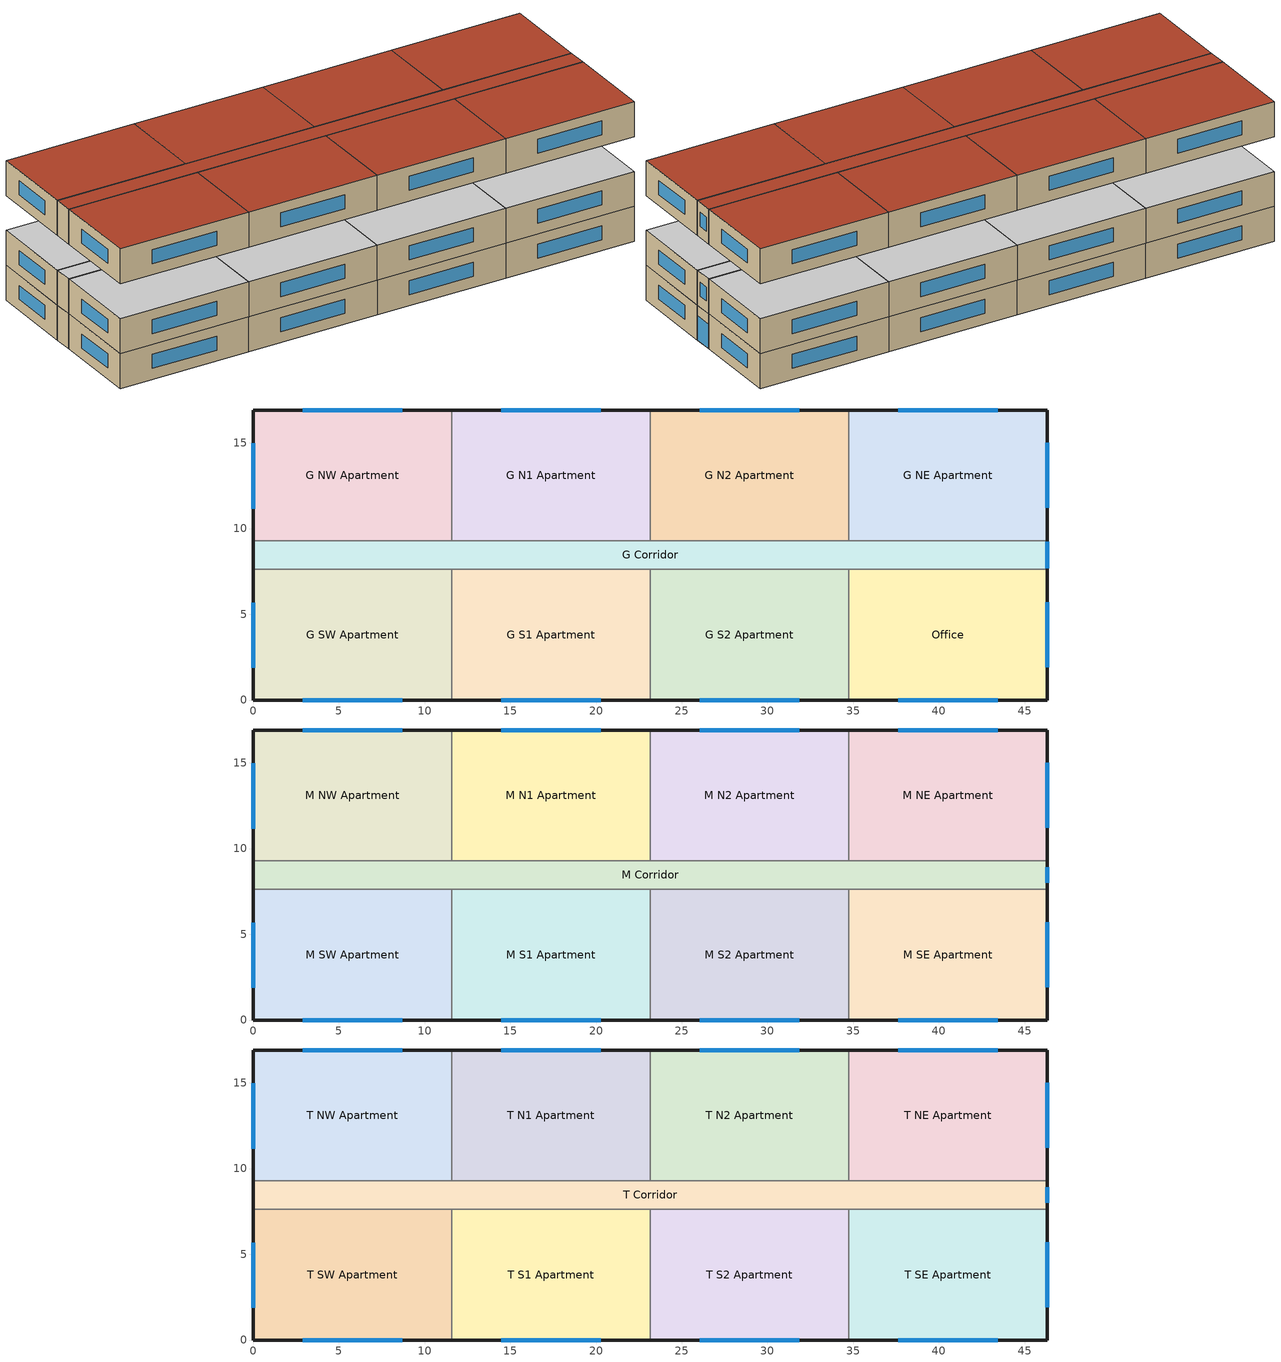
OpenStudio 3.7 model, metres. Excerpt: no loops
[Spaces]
G S1 Apartment
 floor foundation (BTAP-Grnd-Floor-Mass:U-0.678_std): 23.16,7.62 23.16,0 11.58,0 11.58,7.62 z0
 wall outside: 11.58,0 23.16,0 z0:3.05
 wall to G S2 Apartment: 23.16,0 23.16,7.62 z0:3.05
 wall to G Corridor: 23.16,7.62 11.58,7.62 z0:3.05
 wall to G SW Apartment: 11.58,7.62 11.58,0 z0:3.05
 window: 14.48,0 20.27,0 z0.95:2.17
 ceiling adiabatic (BTAP-Int-Wall): 23.16,0 23.16,7.62 11.58,7.62 11.58,0 z3.05
G S2 Apartment
 floor foundation (BTAP-Grnd-Floor-Mass:U-0.678_std): 34.75,7.62 34.75,0 23.16,0 23.16,7.62 z0
 wall outside: 23.16,0 34.75,0 z0:3.05
 wall to Office: 34.75,0 34.75,7.62 z0:3.05
 wall to G Corridor: 34.75,7.62 23.16,7.62 z0:3.05
 window: 26.06,0 31.85,0 z0.95:2.17
 ceiling adiabatic (BTAP-Int-Wall): 34.75,0 34.75,7.62 23.16,7.62 23.16,0 z3.05
G NE Apartment
 floor foundation (BTAP-Grnd-Floor-Mass:U-0.678_std): 46.33,16.92 46.33,9.3 34.75,9.3 34.75,16.92 z0
 wall outside: 46.33,9.3 46.33,16.92 34.75,16.92 z0:3.05
 wall to G Corridor: 34.75,9.3 46.33,9.3 z0:3.05
 wall to G N2 Apartment: 34.75,16.92 34.75,9.3 z0:3.05
 window: 46.33,11.2 46.33,15.01 / 43.43,16.92 37.64,16.92 z0.95:2.17
 ceiling adiabatic (BTAP-Int-Wall): 46.33,9.3 46.33,16.92 34.75,16.92 34.75,9.3 z3.05
G NW Apartment
 floor foundation (BTAP-Grnd-Floor-Mass:U-0.678_std): 11.58,16.92 11.58,9.3 0,9.3 0,16.92 z0
 wall outside: 11.58,16.92 0,16.92 0,9.3 z0:3.05
 wall to G N1 Apartment: 11.58,9.3 11.58,16.92 z0:3.05
 wall to G Corridor: 0,9.3 11.58,9.3 z0:3.05
 window: 8.69,16.92 2.89,16.92 / 0,14.97 0,11.16 z0.95:2.17
 ceiling adiabatic (BTAP-Int-Wall): 11.58,9.3 11.58,16.92 0,16.92 0,9.3 z3.05
G N1 Apartment
 floor foundation (BTAP-Grnd-Floor-Mass:U-0.678_std): 23.16,16.92 23.16,9.3 11.58,9.3 11.58,16.92 z0
 wall outside: 23.16,16.92 11.58,16.92 z0:3.05
 wall to G N2 Apartment: 23.16,9.3 23.16,16.92 z0:3.05
 wall to G Corridor: 11.58,9.3 23.16,9.3 z0:3.05
 window: 20.27,16.92 14.48,16.92 z0.95:2.17
 ceiling adiabatic (BTAP-Int-Wall): 23.16,9.3 23.16,16.92 11.58,16.92 11.58,9.3 z3.05
Office
 floor foundation (BTAP-Grnd-Floor-Mass:U-0.678_std): 46.33,7.62 46.33,0 34.75,0 34.75,7.62 z0
 wall outside: 34.75,0 46.33,0 46.33,7.62 z0:3.05
 wall to G Corridor: 46.33,7.62 34.75,7.62 z0:3.05
 window: 46.33,1.9 46.33,5.71 / 37.64,0 43.43,0 z0.95:2.17
 ceiling adiabatic (BTAP-Int-Wall): 46.33,0 46.33,7.62 34.75,7.62 34.75,0 z3.05
G Corridor
 floor foundation (BTAP-Grnd-Floor-Mass:U-0.678_std): 46.33,9.3 46.33,7.62 0,7.62 0,9.3 z0
 wall outside: 46.33,7.62 46.33,9.3 / 0,9.3 0,7.62 z0:3.05
 wall to G N2 Apartment: 34.75,9.3 23.16,9.3 z0:3.05
 wall to G SW Apartment: 0,7.62 11.58,7.62 z0:3.05
 window: 46.33,7.67 46.33,9.25 z0.03:2.13
 ceiling adiabatic (BTAP-Int-Wall): 46.33,7.62 46.33,9.3 0,9.3 0,7.62 z3.05
G SW Apartment
 floor foundation (BTAP-Grnd-Floor-Mass:U-0.678_std): 11.58,7.62 11.58,0 0,0 0,7.62 z0
 wall outside: 0,7.62 0,0 11.58,0 z0:3.05
 window: 0,5.68 0,1.87 / 2.9,0 8.69,0 z0.95:2.17
 ceiling adiabatic (BTAP-Int-Wall): 11.58,0 11.58,7.62 0,7.62 0,0 z3.05
G N2 Apartment
 floor foundation (BTAP-Grnd-Floor-Mass:U-0.678_std): 34.75,16.92 34.75,9.3 23.16,9.3 23.16,16.92 z0
 wall outside: 34.75,16.92 23.16,16.92 z0:3.05
 window: 31.85,16.92 26.06,16.92 z0.95:2.17
 ceiling adiabatic (BTAP-Int-Wall): 34.75,9.3 34.75,16.92 23.16,16.92 23.16,9.3 z3.05
M S2 Apartment
 floor adiabatic (BTAP-Int-Wall): 34.75,7.62 34.75,0 23.16,0 23.16,7.62 z3.05
 wall outside: 23.16,0 34.75,0 z3.05:6.1
 wall to M SE Apartment: 34.75,0 34.75,7.62 z3.05:6.1
 wall to M S1 Apartment: 23.16,7.62 23.16,0 z3.05:6.1
 wall to M Corridor: 34.75,7.62 23.16,7.62 z3.05:6.1
 window: 26.06,0 31.85,0 z4:5.22
 ceiling adiabatic (BTAP-Int-Wall): 34.75,0 34.75,7.62 23.16,7.62 23.16,0 z6.1
M SE Apartment
 floor adiabatic (BTAP-Int-Wall): 46.33,7.62 46.33,0 34.75,0 34.75,7.62 z3.05
 wall outside: 34.75,0 46.33,0 46.33,7.62 z3.05:6.1
 wall to M Corridor: 46.33,7.62 34.75,7.62 z3.05:6.1
 window: 37.64,0 43.43,0 / 46.33,1.9 46.33,5.71 z4:5.22
 ceiling adiabatic (BTAP-Int-Wall): 46.33,0 46.33,7.62 34.75,7.62 34.75,0 z6.1
M Corridor
 floor adiabatic (BTAP-Int-Wall): 46.33,9.3 46.33,7.62 0,7.62 0,9.3 z3.05
 wall outside: 0,9.3 0,7.62 / 46.33,7.62 46.33,9.3 z3.05:6.1
 wall to M SW Apartment: 0,7.62 11.58,7.62 z3.05:6.1
 wall to M N1 Apartment: 23.16,9.3 11.58,9.3 z3.05:6.1
 wall to M NE Apartment: 46.33,9.3 34.75,9.3 z3.05:6.1
 wall to M N2 Apartment: 34.75,9.3 23.16,9.3 z3.05:6.1
 wall to M S1 Apartment: 11.58,7.62 23.16,7.62 z3.05:6.1
 wall to M NW Apartment: 11.58,9.3 0,9.3 z3.05:6.1
 window: 46.33,8 46.33,8.91 z4:5.22
 ceiling adiabatic (BTAP-Int-Wall): 46.33,7.62 46.33,9.3 0,9.3 0,7.62 z6.1
M SW Apartment
 floor adiabatic (BTAP-Int-Wall): 11.58,7.62 11.58,0 0,0 0,7.62 z3.05
 wall outside: 0,7.62 0,0 11.58,0 z3.05:6.1
 wall to M S1 Apartment: 11.58,0 11.58,7.62 z3.05:6.1
 window: 0,5.68 0,1.87 / 2.9,0 8.69,0 z4:5.22
 ceiling adiabatic (BTAP-Int-Wall): 11.58,0 11.58,7.62 0,7.62 0,0 z6.1
M NE Apartment
 floor adiabatic (BTAP-Int-Wall): 46.33,16.92 46.33,9.3 34.75,9.3 34.75,16.92 z3.05
 wall outside: 46.33,9.3 46.33,16.92 34.75,16.92 z3.05:6.1
 wall to M N2 Apartment: 34.75,16.92 34.75,9.3 z3.05:6.1
 window: 46.33,11.2 46.33,15.01 / 43.43,16.92 37.64,16.92 z4:5.22
 ceiling adiabatic (BTAP-Int-Wall): 46.33,9.3 46.33,16.92 34.75,16.92 34.75,9.3 z6.1
M N2 Apartment
 floor adiabatic (BTAP-Int-Wall): 34.75,16.92 34.75,9.3 23.16,9.3 23.16,16.92 z3.05
 wall outside: 34.75,16.92 23.16,16.92 z3.05:6.1
 wall to M N1 Apartment: 23.16,16.92 23.16,9.3 z3.05:6.1
 window: 31.85,16.92 26.06,16.92 z4:5.22
 ceiling adiabatic (BTAP-Int-Wall): 34.75,9.3 34.75,16.92 23.16,16.92 23.16,9.3 z6.1
M N1 Apartment
 floor adiabatic (BTAP-Int-Wall): 23.16,16.92 23.16,9.3 11.58,9.3 11.58,16.92 z3.05
 wall outside: 23.16,16.92 11.58,16.92 z3.05:6.1
 wall to M NW Apartment: 11.58,16.92 11.58,9.3 z3.05:6.1
 window: 20.27,16.92 14.48,16.92 z4:5.22
 ceiling adiabatic (BTAP-Int-Wall): 23.16,9.3 23.16,16.92 11.58,16.92 11.58,9.3 z6.1
M S1 Apartment
 floor adiabatic (BTAP-Int-Wall): 23.16,7.62 23.16,0 11.58,0 11.58,7.62 z3.05
 wall outside: 11.58,0 23.16,0 z3.05:6.1
 window: 14.48,0 20.27,0 z4:5.22
 ceiling adiabatic (BTAP-Int-Wall): 23.16,0 23.16,7.62 11.58,7.62 11.58,0 z6.1
M NW Apartment
 floor adiabatic (BTAP-Int-Wall): 11.58,16.92 11.58,9.3 0,9.3 0,16.92 z3.05
 wall outside: 11.58,16.92 0,16.92 0,9.3 z3.05:6.1
 window: 0,14.97 0,11.16 / 8.69,16.92 2.89,16.92 z4:5.22
 ceiling adiabatic (BTAP-Int-Wall): 11.58,9.3 11.58,16.92 0,16.92 0,9.3 z6.1
T SW Apartment
 floor adiabatic (BTAP-Int-Wall): 11.58,7.62 11.58,0 0,0 0,7.62 z9.14
 wall outside: 0,7.62 0,0 11.58,0 z9.14:12.19
 wall to T S1 Apartment: 11.58,0 11.58,7.62 z9.14:12.19
 wall to T Corridor: 11.58,7.62 0,7.62 z9.14:12.19
 window: 0,5.68 0,1.87 / 2.9,0 8.69,0 z10.1:11.32
 roof outside: 11.58,0 11.58,7.62 0,7.62 0,0 z12.19
T N1 Apartment
 floor adiabatic (BTAP-Int-Wall): 23.16,16.92 23.16,9.3 11.58,9.3 11.58,16.92 z9.14
 wall outside: 23.16,16.92 11.58,16.92 z9.14:12.19
 wall to T Corridor: 11.58,9.3 23.16,9.3 z9.14:12.19
 wall to T NW Apartment: 11.58,16.92 11.58,9.3 z9.14:12.19
 wall to T N2 Apartment: 23.16,9.3 23.16,16.92 z9.14:12.19
 window: 20.27,16.92 14.48,16.92 z10.1:11.32
 roof outside: 23.16,9.3 23.16,16.92 11.58,16.92 11.58,9.3 z12.19
T Corridor
 floor adiabatic (BTAP-Int-Wall): 46.33,9.3 46.33,7.62 0,7.62 0,9.3 z9.14
 wall outside: 46.33,7.62 46.33,9.3 / 0,9.3 0,7.62 z9.14:12.19
 wall to T SE Apartment: 34.75,7.62 46.33,7.62 z9.14:12.19
 wall to T S1 Apartment: 11.58,7.62 23.16,7.62 z9.14:12.19
 wall to T NW Apartment: 11.58,9.3 0,9.3 z9.14:12.19
 wall to T N2 Apartment: 34.75,9.3 23.16,9.3 z9.14:12.19
 wall to T S2 Apartment: 23.16,7.62 34.75,7.62 z9.14:12.19
 wall to T NE Apartment: 46.33,9.3 34.75,9.3 z9.14:12.19
 window: 46.33,8 46.33,8.91 z10.1:11.32
 roof outside: 46.33,7.62 46.33,9.3 0,9.3 0,7.62 z12.19
T N2 Apartment
 floor adiabatic (BTAP-Int-Wall): 34.75,16.92 34.75,9.3 23.16,9.3 23.16,16.92 z9.14
 wall outside: 34.75,16.92 23.16,16.92 z9.14:12.19
 wall to T NE Apartment: 34.75,9.3 34.75,16.92 z9.14:12.19
 window: 31.85,16.92 26.06,16.92 z10.1:11.32
 roof outside: 34.75,9.3 34.75,16.92 23.16,16.92 23.16,9.3 z12.19
T NW Apartment
 floor adiabatic (BTAP-Int-Wall): 11.58,16.92 11.58,9.3 0,9.3 0,16.92 z9.14
 wall outside: 11.58,16.92 0,16.92 0,9.3 z9.14:12.19
 window: 8.69,16.92 2.89,16.92 / 0,14.97 0,11.16 z10.1:11.32
 roof outside: 11.58,9.3 11.58,16.92 0,16.92 0,9.3 z12.19
T NE Apartment
 floor adiabatic (BTAP-Int-Wall): 46.33,16.92 46.33,9.3 34.75,9.3 34.75,16.92 z9.14
 wall outside: 46.33,9.3 46.33,16.92 34.75,16.92 z9.14:12.19
 window: 43.43,16.92 37.64,16.92 / 46.33,11.2 46.33,15.01 z10.1:11.32
 roof outside: 46.33,9.3 46.33,16.92 34.75,16.92 34.75,9.3 z12.19
T S2 Apartment
 floor adiabatic (BTAP-Int-Wall): 34.75,7.62 34.75,0 23.16,0 23.16,7.62 z9.14
 wall outside: 23.16,0 34.75,0 z9.14:12.19
 wall to T SE Apartment: 34.75,0 34.75,7.62 z9.14:12.19
 wall to T S1 Apartment: 23.16,7.62 23.16,0 z9.14:12.19
 window: 26.06,0 31.85,0 z10.1:11.32
 roof outside: 34.75,0 34.75,7.62 23.16,7.62 23.16,0 z12.19
T S1 Apartment
 floor adiabatic (BTAP-Int-Wall): 23.16,7.62 23.16,0 11.58,0 11.58,7.62 z9.14
 wall outside: 11.58,0 23.16,0 z9.14:12.19
 window: 14.48,0 20.27,0 z10.1:11.32
 roof outside: 23.16,0 23.16,7.62 11.58,7.62 11.58,0 z12.19
T SE Apartment
 floor adiabatic (BTAP-Int-Wall): 46.33,7.62 46.33,0 34.75,0 34.75,7.62 z9.14
 wall outside: 34.75,0 46.33,0 46.33,7.62 z9.14:12.19
 window: 46.33,1.9 46.33,5.71 / 37.64,0 43.43,0 z10.1:11.32
 roof outside: 46.33,0 46.33,7.62 34.75,7.62 34.75,0 z12.19
[Site]
Calgary Intl AP_AB_CAN: Latitude {deg}=51.11; Longitude {deg}=-114.02; Time Zone {hr}=-7; Elevation {m}=1084.1; Terrain=City
[Building]
MidriseApartment: North Axis {deg}=0; Default Construction Set=BTAP-Mass at hdd = 5000.0; Standards Number of Stories=4; Standards Number of Above Ground Stories=4; Standards Template=BTAPPRE1980; Standards Building Type=MidriseApartment
[Site:WaterMainsTemperature]
Calculation Method=Correlation; Annual Average Outdoor Air Temperature {C}=4.69167; Maximum Difference In Monthly Average Outdoor Air Temperatures {deltaC}=24.6
[Site:GroundTemperature:BuildingSurface]
19.527, 19.502, 19.536, 19.598, 20.002, 21.64, 22.225, 22.375, 21.449, 20.121, 19.802, 19.633
[ClimateZones]
Climate Zone Institution Name 1=ASHRAE; Climate Zone Document Name 1=ANSI/ASHRAE Standard 169; Climate Zone Document Year 1=2006; Climate Zone Value 1=7
[SizingPeriod:DesignDay] Barometric Pressure {Pa}=88961; Rain Indicator=No; Snow Indicator=No; Day of Month=21; Daylight Saving Time Indicator=No; Humidity Condition Type=Wetbulb; Dry-Bulb Temperature Range Modifier Type=DefaultMultipliers
Name | Maximum Dry-Bulb Temperature {C} | Daily Dry-Bulb Temperature Range {deltaC} | Wind Speed {m/s} | Wind Direction {deg} | Month | Day Type | Wetbulb or DewPoint at Maximum Dry-Bulb {C} | Solar Model Indicator | ASHRAE Clear Sky Optical Depth for Beam Irradiance | ASHRAE Clear Sky Optical Depth for Diffuse Irradiance | Sky Clearness
Calgary Intl AP Ann Clg .4% Condns DB=>MWB | 28.8 | 12.3 | 4.5 | 160 | 7 | SummerDesignDay | 16 | ASHRAETau | 0.34 | 2.419
Calgary Intl AP Ann Clg .4% Condns WB=>MDB | 25.5 | 12.3 | 4.5 | 160 | 7 | SummerDesignDay | 17.8 | ASHRAETau | 0.34 | 2.419
Calgary Intl AP Ann Htg 99.6% Condns DB | -27.7 | 0 | 2.7 | 200 | 1 | WinterDesignDay | -27.7 | ASHRAEClearSky |  |  | 0
[Site:GroundTemperature:Shallow]
-1.6, -5.4, -6.4, -5.5, -0.4, 5.3, 10.8, 14.7, 15.8, 14, 9.5, 4
[Site:GroundTemperature:Deep]
4, 1.3, -0.4, -0.9, 0.1, 2.3, 5.2, 8, 9.9, 10.3, 9.2, 7
[Site:GroundTemperature:FCfactorMethod]
January Ground Temperature {C}=5.5; February Ground Temperature {C}=-2; March Ground Temperature {C}=-7.6; April Ground Temperature {C}=-6.3; May Ground Temperature {C}=-6.6; June Ground Temperature {C}=-0.3; July Ground Temperature {C}=4.9; August Ground Temperature {C}=10.2; September Ground Temperature {C}=13.8; October Ground Temperature {C}=17; November Ground Temperature {C}=16.6; December Ground Temperature {C}=11.1
[Material:NoMass] Roughness=Smooth; Thermal Absorptance=0.9; Solar Absorptance=0.7
Name | Thermal Resistance {m2-K/W} | Visible Absorptance
Typical Carpet Pad; Typical Carpet Pad 1 | 0.21648 | 0.8
Typical Insulation 1 | 0.00118045 | 0.7
Typical Insulation 2 | 1.02439 | 0.7
Typical Insulation 3 | 4.40527 | 0.7
Typical Carpet Pad 2; Typical Carpet Pad 3; Typical Carpet Pad 4 | 1.40895 | 0.8
Typical Insulation 4 | 0.338965 | 0.7
Typical Insulation 5 | 0.338983 | 0.7
[Material]
Name | Roughness | Thickness {m} | Conductivity {W/m-K} | Density {kg/m3} | Specific Heat {J/kg-K} | Thermal Absorptance | Solar Absorptance | Visible Absorptance
G05 25mm wood | MediumSmooth | 0.0254 | 0.15 | 608 | 1630 | 0.9 | 0.5 | 0.5
100mm Normalweight concrete floor 1 | MediumSmooth | 0.1016 | 2.31 | 2322 | 832
G01 13mm gypsum board 1 | Smooth | 0.0127 | 0.16 | 800 | 1090 | 0.9 | 0.7 | 0.5
4 in. Normalweight Concrete Floor 1 | MediumRough | 0.1016 | 2.31 | 2322 | 832 | 0.9 | 0.7 | 0.7
1IN Stucco 1 | Smooth | 0.0253 | 0.6918 | 1858 | 837 | 0.9 | 0.7 | 0.92
8IN CONCRETE HW RefBldg 1 | Rough | 0.2032 | 1.311 | 2240 | 836.8 | 0.9 | 0.7 | 0.7
1/2IN Gypsum 1 | Smooth | 0.0127 | 0.16 | 784.9 | 830 | 0.9 | 0.4 | 0.4
Metal Roof Surface 1; F08 Metal surface 1 | Smooth | 0.0008 | 45.28 | 7824 | 500 | 0.9 | 0.7 | 0.7
6 in. Normalweight Concrete Floor 1; 6 in. Normalweight Concrete Floor 2; 6 in. Normalweight Concrete Floor 3 | MediumRough | 0.1524 | 2.31 | 2322 | 832 | 0.9 | 0.7 | 0.7
Expanded Polystyrene | MediumSmooth | 0.0408596 | 0.029 | 29 | 1210
[Construction]
BTAP-Int-Partition; BTAP-Int-Door: G05 25mm wood
BTAP-Int-Floor: 100mm Normalweight concrete floor 1, Typical Carpet Pad
BTAP-Int-Wall: G01 13mm gypsum board 1, G01 13mm gypsum board 1
BTAP-Int-Ceiling: Typical Carpet Pad, 100mm Normalweight concrete floor 1
BTAP-Int-Window: SimpleGlazing
BTAP-Ext-Floor-Mass:U-3.822: Typical Insulation 1, 4 in. Normalweight Concrete Floor 1, Typical Carpet Pad 1
BTAP-Ext-Wall-Mass:U-0.772: 1IN Stucco 1, 8IN CONCRETE HW RefBldg 1, Typical Insulation 2, 1/2IN Gypsum 1
BTAP-Ext-Roof-Metal:U-0.227: Metal Roof Surface 1, Typical Insulation 3
BTAP-Grnd-Floor-Mass:U-0.678: 6 in. Normalweight Concrete Floor 1, Typical Carpet Pad 2
BTAP-Grnd-Wall-Mass:U-0.678: 6 in. Normalweight Concrete Floor 2, Typical Carpet Pad 3
BTAP-Grnd-Roof-Mass:U-0.678: 6 in. Normalweight Concrete Floor 3, Typical Carpet Pad 4
BTAP-Ext-FixedWindow:U=0.295 SHGC=0.490; BTAP-Ext-GlassDoors:U=0.295 SHGC=0.490; BTAP-Ext-Skylights:U=0.295 SHGC=0.490; BTAP-Ext-DaylightDomes:U=0.295 SHGC=0.490; BTAP-Ext-DaylightDiffuser:U=0.295 SHGC=0.490: SimpleGlazing:U=0.295 SHGC=0.490
BTAP-Ext-Door:U-2.95: F08 Metal surface 1, Typical Insulation 4
BTAP-Ext-OverHeadDoor:U-2.95: Typical Insulation 5
BTAP-Grnd-Floor-Mass:U-0.678_std: 6 in. Normalweight Concrete Floor 1, Expanded Polystyrene
[DefaultConstructionSet]
BTAP-Mass at hdd = 5000.0: Default Exterior Surface Constructions=BTAP-Mass at hdd = 5000.0; Default Interior Surface Constructions=Default Surface Constructions 2; Default Ground Contact Surface Constructions=BTAP-Mass at hdd = 5000.0 1; Default Exterior SubSurface Constructions=BTAP-Mass at hdd = 5000.0; Default Interior SubSurface Constructions=Default Sub Surface Constructions 2; Interior Partition Construction=BTAP-Int-Partition
[DefaultSurfaceConstructions]
Name | Floor Construction | Wall Construction | Roof Ceiling Construction
Default Surface Constructions 2 | BTAP-Int-Floor | BTAP-Int-Wall | BTAP-Int-Ceiling
BTAP-Mass at hdd = 5000.0 | BTAP-Ext-Floor-Mass:U-3.822 | BTAP-Ext-Wall-Mass:U-0.772 | BTAP-Ext-Roof-Metal:U-0.227
BTAP-Mass at hdd = 5000.0 1 | BTAP-Grnd-Floor-Mass:U-0.678 | BTAP-Grnd-Wall-Mass:U-0.678 | BTAP-Grnd-Roof-Mass:U-0.678
[DefaultSubSurfaceConstructions]
Name | Fixed Window Construction | Operable Window Construction | Door Construction | Glass Door Construction | Overhead Door Construction | Skylight Construction | Tubular Daylight Dome Construction | Tubular Daylight Diffuser Construction
Default Sub Surface Constructions 2 | BTAP-Int-Window | BTAP-Int-Window | BTAP-Int-Door
BTAP-Mass at hdd = 5000.0 | BTAP-Ext-FixedWindow:U=0.295 SHGC=0.490 | BTAP-Ext-FixedWindow:U=0.295 SHGC=0.490 | BTAP-Ext-Door:U-2.95 | BTAP-Ext-GlassDoors:U=0.295 SHGC=0.490 | BTAP-Ext-OverHeadDoor:U-2.95 | BTAP-Ext-Skylights:U=0.295 SHGC=0.490 | BTAP-Ext-DaylightDomes:U=0.295 SHGC=0.490 | BTAP-Ext-DaylightDiffuser:U=0.295 SHGC=0.490
[WindowMaterial:SimpleGlazingSystem] Solar Heat Gain Coefficient=0.49; Visible Transmittance=0.21
Name | U-Factor {W/m2-K}
SimpleGlazing | 2.2
SimpleGlazing:U=0.295 SHGC=0.490 | 2.95
[Space] Volume {m3}=Autocalculate
Name | Space Type | Building Story | Thermal Zone
T SE Apartment | Space Function Dwelling Unit(s) | Building Story 3 | DU_BT=Space Function_ST=Dwelling Unit(s)_FL=Building Story 3_SCHG 2
G Corridor | Space Function Corr. < 2.4m wide-sch-G | Building Story 1 | WILD_ST=Corr. < 2.4m wide-sch-G_FL=Building Story 1_SCH=G
T SW Apartment | Space Function Dwelling Unit(s) | Building Story 3 | DU_BT=Space Function_ST=Dwelling Unit(s)_FL=Building Story 3_SCHG 3
M S2 Apartment | Space Function Dwelling Unit(s) | Building Story 2 | DU_BT=Space Function_ST=Dwelling Unit(s)_FL=Building Story 2_SCHG 5
M SE Apartment | Space Function Dwelling Unit(s) | Building Story 2 | DU_BT=Space Function_ST=Dwelling Unit(s)_FL=Building Story 2_SCHG 4
T N1 Apartment | Space Function Dwelling Unit(s) | Building Story 3 | DU_BT=Space Function_ST=Dwelling Unit(s)_FL=Building Story 3_SCHG 4
T Corridor | Space Function Corr. < 2.4m wide-sch-G | Building Story 3 | WILD_ST=Corr. < 2.4m wide-sch-G_FL=Building Story 3_SCH=G
T N2 Apartment | Space Function Dwelling Unit(s) | Building Story 3 | DU_BT=Space Function_ST=Dwelling Unit(s)_FL=Building Story 3_SCHG 6
M SW Apartment | Space Function Dwelling Unit(s) | Building Story 2 | DU_BT=Space Function_ST=Dwelling Unit(s)_FL=Building Story 2_SCHG 6
T NW Apartment | Space Function Dwelling Unit(s) | Building Story 3 | DU_BT=Space Function_ST=Dwelling Unit(s)_FL=Building Story 3_SCHG 7
M Corridor | Space Function Corr. < 2.4m wide-sch-G | Building Story 2 | WILD_ST=Corr. < 2.4m wide-sch-G_FL=Building Story 2_SCH=G
G S1 Apartment | Space Function Dwelling Unit(s) | Building Story 1 | DU_BT=Space Function_ST=Dwelling Unit(s)_FL=Building Story 1_SCHG 7
G S2 Apartment | Space Function Dwelling Unit(s) | Building Story 1 | DU_BT=Space Function_ST=Dwelling Unit(s)_FL=Building Story 1_SCHG 4
M NE Apartment | Space Function Dwelling Unit(s) | Building Story 2 | DU_BT=Space Function_ST=Dwelling Unit(s)_FL=Building Story 2_SCHG 3
T NE Apartment | Space Function Dwelling Unit(s) | Building Story 3 | DU_BT=Space Function_ST=Dwelling Unit(s)_FL=Building Story 3_SCHG 1
G NW Apartment | Space Function Dwelling Unit(s) | Building Story 1 | DU_BT=Space Function_ST=Dwelling Unit(s)_FL=Building Story 1_SCHG 3
T S1 Apartment | Space Function Dwelling Unit(s) | Building Story 3 | DU_BT=Space Function_ST=Dwelling Unit(s)_FL=Building Story 3_SCHG 5
M N1 Apartment | Space Function Dwelling Unit(s) | Building Story 2 | DU_BT=Space Function_ST=Dwelling Unit(s)_FL=Building Story 2_SCHG 1
Office | Space Function Dwelling Unit(s) | Building Story 1 | DU_BT=Space Function_ST=Dwelling Unit(s)_FL=Building Story 1_SCHG 2
G NE Apartment | Space Function Dwelling Unit(s) | Building Story 1 | DU_BT=Space Function_ST=Dwelling Unit(s)_FL=Building Story 1_SCHG 1
T S2 Apartment | Space Function Dwelling Unit(s) | Building Story 3 | DU_BT=Space Function_ST=Dwelling Unit(s)_FL=Building Story 3_SCHG
G SW Apartment | Space Function Dwelling Unit(s) | Building Story 1 | DU_BT=Space Function_ST=Dwelling Unit(s)_FL=Building Story 1_SCHG 5
M N2 Apartment | Space Function Dwelling Unit(s) | Building Story 2 | DU_BT=Space Function_ST=Dwelling Unit(s)_FL=Building Story 2_SCHG
G N1 Apartment | Space Function Dwelling Unit(s) | Building Story 1 | DU_BT=Space Function_ST=Dwelling Unit(s)_FL=Building Story 1_SCHG 6
G N2 Apartment | Space Function Dwelling Unit(s) | Building Story 1 | DU_BT=Space Function_ST=Dwelling Unit(s)_FL=Building Story 1_SCHG
M S1 Apartment | Space Function Dwelling Unit(s) | Building Story 2 | DU_BT=Space Function_ST=Dwelling Unit(s)_FL=Building Story 2_SCHG 7
M NW Apartment | Space Function Dwelling Unit(s) | Building Story 2 | DU_BT=Space Function_ST=Dwelling Unit(s)_FL=Building Story 2_SCHG 2
[BuildingStory]
Name | Nominal Z Coordinate {m}
Building Story 1 | 0
Building Story 2 | 3.04785
Building Story 3 | 9.14355
[SpaceType] Standards Building Type=Space Function
Name | Default Schedule Set | Design Specification Outdoor Air Object | Standards Space Type
Space Function Corr. < 2.4m wide-sch-G | Space Function Corr. < 2.4m wide-sch-G Schedule Set | Space Function Corr. < 2.4m wide-sch-G Ventilation | Corr. < 2.4m wide-sch-G
Space Function Dwelling Unit(s) | Space Function Dwelling Unit(s) Schedule Set | Space Function Dwelling Unit(s) Ventilation | Dwelling Unit(s)
[People:Definition] Number of People Calculation Method=People/Area; Fraction Radiant=0.3
Name | People per Space Floor Area {person/m2}
Space Function Corr. < 2.4m wide-sch-G People Definition | 0.0100104
Space Function Dwelling Unit(s) People Definition | 0.0166841
[People] Work Efficiency Schedule=Work Efficiency Schedule; Clothing Insulation Schedule=Clothing Schedule; Air Velocity Schedule=Air Velocity Schedule; Multiplier=1
Name | People Definition | Space or SpaceType
Space Function Corr. < 2.4m wide-sch-G People | Space Function Corr. < 2.4m wide-sch-G People Definition | Space Function Corr. < 2.4m wide-sch-G
Space Function Dwelling Unit(s) People | Space Function Dwelling Unit(s) People Definition | Space Function Dwelling Unit(s)
[Lights:Definition] Design Level Calculation Method=Watts/Area; Fraction Radiant=0.5; Fraction Visible=0.2
Name | Watts per Space Floor Area {W/m2}
Space Function Corr. < 2.4m wide-sch-G Lights Definition | 8.39993
Space Function Dwelling Unit(s) Lights Definition | 4.99996
[Lights] Fraction Replaceable=1
Name | Lights Definition | Space or SpaceType
Space Function Corr. < 2.4m wide-sch-G Lights | Space Function Corr. < 2.4m wide-sch-G Lights Definition | Space Function Corr. < 2.4m wide-sch-G
Space Function Dwelling Unit(s) Lights | Space Function Dwelling Unit(s) Lights Definition | Space Function Dwelling Unit(s)
[DesignSpecification:OutdoorAir] Outdoor Air Method=Sum
Name | Outdoor Air Flow per Floor Area {m3/s-m2}
Space Function Corr. < 2.4m wide-sch-G Ventilation | 0.000254
Space Function Dwelling Unit(s) Ventilation | 0.0003048
[DefaultScheduleSet] Number of People Schedule=NECB-G-Occupancy; People Activity Level Schedule=NECB-Activity; Lighting Schedule=NECB-G-Lighting; Electric Equipment Schedule=NECB-G-Electric-Equipment; Infiltration Schedule=Always On
Space Function Corr. < 2.4m wide-sch-G Schedule Set; Space Function Dwelling Unit(s) Schedule Set
[ThermostatSetpoint:DualSetpoint] Heating Setpoint Temperature Schedule=NECB-G-Thermostat Setpoint-Heating; Cooling Setpoint Temperature Schedule=NECB-G-Thermostat Setpoint-Cooling
Space Function Dwelling Unit(s) Thermostat 49; Space Function Dwelling Unit(s) Thermostat 50; Space Function Dwelling Unit(s) Thermostat 51; Space Function Dwelling Unit(s) Thermostat 52; Space Function Dwelling Unit(s) Thermostat 53; Space Function Dwelling Unit(s) Thermostat 54; Space Function Dwelling Unit(s) Thermostat 55; Space Function Dwelling Unit(s) Thermostat 56; Space Function Dwelling Unit(s) Thermostat 57; Space Function Dwelling Unit(s) Thermostat 58; Space Function Dwelling Unit(s) Thermostat 59; Space Function Dwelling Unit(s) Thermostat 60; Space Function Dwelling Unit(s) Thermostat 61; Space Function Dwelling Unit(s) Thermostat 62; Space Function Dwelling Unit(s) Thermostat 63; Space Function Dwelling Unit(s) Thermostat 64; Space Function Dwelling Unit(s) Thermostat 65; Space Function Dwelling Unit(s) Thermostat 66; Space Function Dwelling Unit(s) Thermostat 67; Space Function Dwelling Unit(s) Thermostat 68; Space Function Dwelling Unit(s) Thermostat 69; Space Function Dwelling Unit(s) Thermostat 70; Space Function Dwelling Unit(s) Thermostat 71; Space Function Dwelling Unit(s) Thermostat 72; Space Function Corr. < 2.4m wide-sch-G Thermostat 7; Space Function Corr. < 2.4m wide-sch-G Thermostat 8; Space Function Corr. < 2.4m wide-sch-G Thermostat 9
[ElectricEquipment:Definition]
Space Function Dwelling Unit(s) Elec Equip Definition: Design Level Calculation Method=Watts/Area; Watts per Space Floor Area {W/m2}=4.99996; Fraction Radiant=0.5
[ElectricEquipment]
Space Function Dwelling Unit(s) Elec Equip: Electric Equipment Definition=Space Function Dwelling Unit(s) Elec Equip Definition; Space or SpaceType=Space Function Dwelling Unit(s)
[SpaceInfiltration:DesignFlowRate] Schedule=Always On Discrete; Design Flow Rate Calculation Method=Flow/ExteriorArea; Flow per Exterior Surface Area {m3/s-m2}=0.001116; Constant Term Coefficient=0; Temperature Term Coefficient=0; Velocity Term Coefficient=0.224; Velocity Squared Term Coefficient=0
Name | Space or SpaceType
G Corridor Infiltration | G Corridor
G N1 Apartment Infiltration | G N1 Apartment
G N2 Apartment Infiltration | G N2 Apartment
G NE Apartment Infiltration | G NE Apartment
G NW Apartment Infiltration | G NW Apartment
G S1 Apartment Infiltration | G S1 Apartment
G S2 Apartment Infiltration | G S2 Apartment
G SW Apartment Infiltration | G SW Apartment
M Corridor Infiltration | M Corridor
M N1 Apartment Infiltration | M N1 Apartment
M N2 Apartment Infiltration | M N2 Apartment
M NE Apartment Infiltration | M NE Apartment
M NW Apartment Infiltration | M NW Apartment
M S1 Apartment Infiltration | M S1 Apartment
M S2 Apartment Infiltration | M S2 Apartment
M SE Apartment Infiltration | M SE Apartment
M SW Apartment Infiltration | M SW Apartment
Office Infiltration | Office
T Corridor Infiltration | T Corridor
T N1 Apartment Infiltration | T N1 Apartment
T N2 Apartment Infiltration | T N2 Apartment
T NE Apartment Infiltration | T NE Apartment
T NW Apartment Infiltration | T NW Apartment
T S1 Apartment Infiltration | T S1 Apartment
T S2 Apartment Infiltration | T S2 Apartment
T SE Apartment Infiltration | T SE Apartment
T SW Apartment Infiltration | T SW Apartment
[ThermalZone] Use Ideal Air Loads=No
Name | Thermostat | Multiplier
DU_BT=Space Function_ST=Dwelling Unit(s)_FL=Building Story 1_SCHG | Space Function Dwelling Unit(s) Thermostat 49
DU_BT=Space Function_ST=Dwelling Unit(s)_FL=Building Story 2_SCHG | Space Function Dwelling Unit(s) Thermostat 50 | 2
DU_BT=Space Function_ST=Dwelling Unit(s)_FL=Building Story 3_SCHG | Space Function Dwelling Unit(s) Thermostat 51
DU_BT=Space Function_ST=Dwelling Unit(s)_FL=Building Story 1_SCHG 1 | Space Function Dwelling Unit(s) Thermostat 52
DU_BT=Space Function_ST=Dwelling Unit(s)_FL=Building Story 1_SCHG 2 | Space Function Dwelling Unit(s) Thermostat 53
DU_BT=Space Function_ST=Dwelling Unit(s)_FL=Building Story 2_SCHG 1 | Space Function Dwelling Unit(s) Thermostat 54 | 2
DU_BT=Space Function_ST=Dwelling Unit(s)_FL=Building Story 2_SCHG 2 | Space Function Dwelling Unit(s) Thermostat 55 | 2
DU_BT=Space Function_ST=Dwelling Unit(s)_FL=Building Story 1_SCHG 3 | Space Function Dwelling Unit(s) Thermostat 56
DU_BT=Space Function_ST=Dwelling Unit(s)_FL=Building Story 3_SCHG 1 | Space Function Dwelling Unit(s) Thermostat 57
DU_BT=Space Function_ST=Dwelling Unit(s)_FL=Building Story 2_SCHG 3 | Space Function Dwelling Unit(s) Thermostat 58 | 2
DU_BT=Space Function_ST=Dwelling Unit(s)_FL=Building Story 3_SCHG 2 | Space Function Dwelling Unit(s) Thermostat 59
DU_BT=Space Function_ST=Dwelling Unit(s)_FL=Building Story 1_SCHG 4 | Space Function Dwelling Unit(s) Thermostat 60
DU_BT=Space Function_ST=Dwelling Unit(s)_FL=Building Story 3_SCHG 3 | Space Function Dwelling Unit(s) Thermostat 61
DU_BT=Space Function_ST=Dwelling Unit(s)_FL=Building Story 1_SCHG 5 | Space Function Dwelling Unit(s) Thermostat 62
DU_BT=Space Function_ST=Dwelling Unit(s)_FL=Building Story 2_SCHG 4 | Space Function Dwelling Unit(s) Thermostat 63 | 2
DU_BT=Space Function_ST=Dwelling Unit(s)_FL=Building Story 2_SCHG 5 | Space Function Dwelling Unit(s) Thermostat 64 | 2
DU_BT=Space Function_ST=Dwelling Unit(s)_FL=Building Story 3_SCHG 4 | Space Function Dwelling Unit(s) Thermostat 65
DU_BT=Space Function_ST=Dwelling Unit(s)_FL=Building Story 3_SCHG 5 | Space Function Dwelling Unit(s) Thermostat 66
DU_BT=Space Function_ST=Dwelling Unit(s)_FL=Building Story 3_SCHG 6 | Space Function Dwelling Unit(s) Thermostat 67
DU_BT=Space Function_ST=Dwelling Unit(s)_FL=Building Story 1_SCHG 6 | Space Function Dwelling Unit(s) Thermostat 68
DU_BT=Space Function_ST=Dwelling Unit(s)_FL=Building Story 2_SCHG 6 | Space Function Dwelling Unit(s) Thermostat 69 | 2
DU_BT=Space Function_ST=Dwelling Unit(s)_FL=Building Story 3_SCHG 7 | Space Function Dwelling Unit(s) Thermostat 70
DU_BT=Space Function_ST=Dwelling Unit(s)_FL=Building Story 2_SCHG 7 | Space Function Dwelling Unit(s) Thermostat 71 | 2
DU_BT=Space Function_ST=Dwelling Unit(s)_FL=Building Story 1_SCHG 7 | Space Function Dwelling Unit(s) Thermostat 72
WILD_ST=Corr. < 2.4m wide-sch-G_FL=Building Story 1_SCH=G | Space Function Corr. < 2.4m wide-sch-G Thermostat 7
WILD_ST=Corr. < 2.4m wide-sch-G_FL=Building Story 3_SCH=G | Space Function Corr. < 2.4m wide-sch-G Thermostat 8
WILD_ST=Corr. < 2.4m wide-sch-G_FL=Building Story 2_SCH=G | Space Function Corr. < 2.4m wide-sch-G Thermostat 9 | 2
[Foundation:Kiva]
Bldg Kiva Foundation: Wall Height Above Grade {m}=0; Wall Depth Below Slab {m}=0
[SurfaceProperty:ExposedFoundationPerimeter] Exposed Perimeter Calculation Method=TotalExposedPerimeter
Name | Total Exposed Perimeter {m}
g GFloor N2A; g GFloor S2A; g GFloor N1A; g GFloor S1A | 11.5818
g GFloor NEA; g GFloor SEA; g GFloor NWA; g GFloor SWA | 19.2015
g Floor C | 3.352636
[Foundation:Kiva:Settings]

[AvailabilityManager:NightCycle] Applicability Schedule=Always On Discrete; Control Type=CycleOnAny; Thermostat Tolerance {deltaC}=1; Cycling Run Time {s}=3600
Availability Manager Night Cycle 1; Availability Manager Night Cycle 2
[Schedule:Ruleset]
Clothing Schedule: Default Day Schedule=Clothing Schedule Default Winter Clothes
Air Velocity Schedule: Default Day Schedule=Air Velocity Schedule Default
Work Efficiency Schedule: Default Day Schedule=Work Efficiency Schedule Default
NECB-G-Occupancy: Default Day Schedule=NECB-G-Occupancy Default
NECB-Activity: Default Day Schedule=NECB-Activity Default; Summer Design Day Schedule=NECB-Activity Summer Design Day; Winter Design Day Schedule=NECB-Activity Winter Design Day
NECB-G-Lighting: Default Day Schedule=NECB-G-Lighting Default
NECB-G-Electric-Equipment: Default Day Schedule=NECB-G-Electric-Equipment Default
Always On: Default Day Schedule=Always On Default
NECB-G-Thermostat Setpoint-Heating: Default Day Schedule=NECB-G-Thermostat Setpoint-Heating Default
NECB-G-Thermostat Setpoint-Cooling: Default Day Schedule=NECB-G-Thermostat Setpoint-Cooling Default
[Schedule:Day]
Clothing Schedule Default Winter Clothes; Always On Default: 24, 0, 1
Clothing Schedule Summer Clothes: 24, 0, 0.5
Air Velocity Schedule Default: 24, 0, 0.2
Work Efficiency Schedule Default: 24, 0, 0
NECB-G-Occupancy Default; NECB-G-Occupancy Default|Wkdy Day: 7, 0, 0.9, 8, 0, 0.7, 9, 0, 0.4, 17, 0, 0.3, 18, 0, 0.5, 24, 0, 0.9
NECB-G-Occupancy Sat Day; NECB-G-Occupancy Sun|Hol Day: 7, 0, 0.9, 8, 0, 0.7, 17, 0, 0.5, 18, 0, 0.7, 24, 0, 0.9
NECB-Activity Default; NECB-Activity Winter Design Day; NECB-Activity Summer Design Day: 24, 0, 130
NECB-G-Lighting Default; NECB-G-Lighting Default|Wkdy Day; NECB-G-Lighting Sat Day; NECB-G-Lighting Sun|Hol Day: 1, 0, 0.3, 6, 0, 0, 7, 0, 0.2, 9, 0, 0.5, 19, 0, 0, 22, 0, 0.9, 23, 0, 0.8, 24, 0, 0.6
NECB-G-Electric-Equipment Default; NECB-G-Electric-Equipment Default|Wkdy Day; NECB-G-Electric-Equipment Sat Day; NECB-G-Electric-Equipment Sun|Hol Day: 1, 0, 0.3, 7, 0, 0.2, 9, 0, 0.8, 16, 0, 0.4, 17, 0, 0.5, 18, 0, 0.2, 20, 0, 0.9, 21, 0, 0.7, 24, 0, 0.5
NECB-G-Thermostat Setpoint-Heating Default; NECB-G-Thermostat Setpoint-Heating Default|Wkdy Day; NECB-G-Thermostat Setpoint-Heating Sat Day; NECB-G-Thermostat Setpoint-Heating Sun|Hol Day: 1, 0, 22, 7, 0, 18, 8, 0, 20, 24, 0, 22
NECB-G-Thermostat Setpoint-Cooling Default; NECB-G-Thermostat Setpoint-Cooling Default|Wkdy Day; NECB-G-Thermostat Setpoint-Cooling Sat Day; NECB-G-Thermostat Setpoint-Cooling Sun|Hol Day: 24, 0, 24
[Schedule:Rule] Date Specification Type=DateRange; Start Day=1
Name | Schedule Ruleset | Rule Order | Day Schedule | Start Month | End Month | End Day | Apply Monday | Apply Tuesday | Apply Wednesday | Apply Thursday | Apply Friday | Apply Saturday | Apply Sunday
Schedule Rule 1 | Clothing Schedule | 0 | Clothing Schedule Summer Clothes | 5 | 9 | 30
Schedule Rule 2 | NECB-G-Occupancy | 2 | NECB-G-Occupancy Default|Wkdy Day | 1 | 12 | 31 | Yes | Yes | Yes | Yes | Yes
Schedule Rule 3 | NECB-G-Occupancy | 1 | NECB-G-Occupancy Sat Day | 1 | 12 | 31 |  |  |  |  |  | Yes
Schedule Rule 4 | NECB-G-Occupancy | 0 | NECB-G-Occupancy Sun|Hol Day | 1 | 12 | 31 |  |  |  |  |  |  | Yes
Schedule Rule 5 | NECB-G-Lighting | 2 | NECB-G-Lighting Default|Wkdy Day | 1 | 12 | 31 | Yes | Yes | Yes | Yes | Yes
Schedule Rule 6 | NECB-G-Lighting | 1 | NECB-G-Lighting Sat Day | 1 | 12 | 31 |  |  |  |  |  | Yes
Schedule Rule 7 | NECB-G-Lighting | 0 | NECB-G-Lighting Sun|Hol Day | 1 | 12 | 31 |  |  |  |  |  |  | Yes
Schedule Rule 8 | NECB-G-Electric-Equipment | 2 | NECB-G-Electric-Equipment Default|Wkdy Day | 1 | 12 | 31 | Yes | Yes | Yes | Yes | Yes
Schedule Rule 9 | NECB-G-Electric-Equipment | 1 | NECB-G-Electric-Equipment Sat Day | 1 | 12 | 31 |  |  |  |  |  | Yes
Schedule Rule 10 | NECB-G-Electric-Equipment | 0 | NECB-G-Electric-Equipment Sun|Hol Day | 1 | 12 | 31 |  |  |  |  |  |  | Yes
Schedule Rule 11 | NECB-G-Thermostat Setpoint-Heating | 2 | NECB-G-Thermostat Setpoint-Heating Default|Wkdy Day | 1 | 12 | 31 | Yes | Yes | Yes | Yes | Yes
Schedule Rule 12 | NECB-G-Thermostat Setpoint-Heating | 1 | NECB-G-Thermostat Setpoint-Heating Sat Day | 1 | 12 | 31 |  |  |  |  |  | Yes
Schedule Rule 13 | NECB-G-Thermostat Setpoint-Heating | 0 | NECB-G-Thermostat Setpoint-Heating Sun|Hol Day | 1 | 12 | 31 |  |  |  |  |  |  | Yes
Schedule Rule 14 | NECB-G-Thermostat Setpoint-Cooling | 2 | NECB-G-Thermostat Setpoint-Cooling Default|Wkdy Day | 1 | 12 | 31 | Yes | Yes | Yes | Yes | Yes
Schedule Rule 15 | NECB-G-Thermostat Setpoint-Cooling | 1 | NECB-G-Thermostat Setpoint-Cooling Sat Day | 1 | 12 | 31 |  |  |  |  |  | Yes
Schedule Rule 16 | NECB-G-Thermostat Setpoint-Cooling | 0 | NECB-G-Thermostat Setpoint-Cooling Sun|Hol Day | 1 | 12 | 31 |  |  |  |  |  |  | Yes
[Schedule:Constant]
Always On Discrete: Value=1
